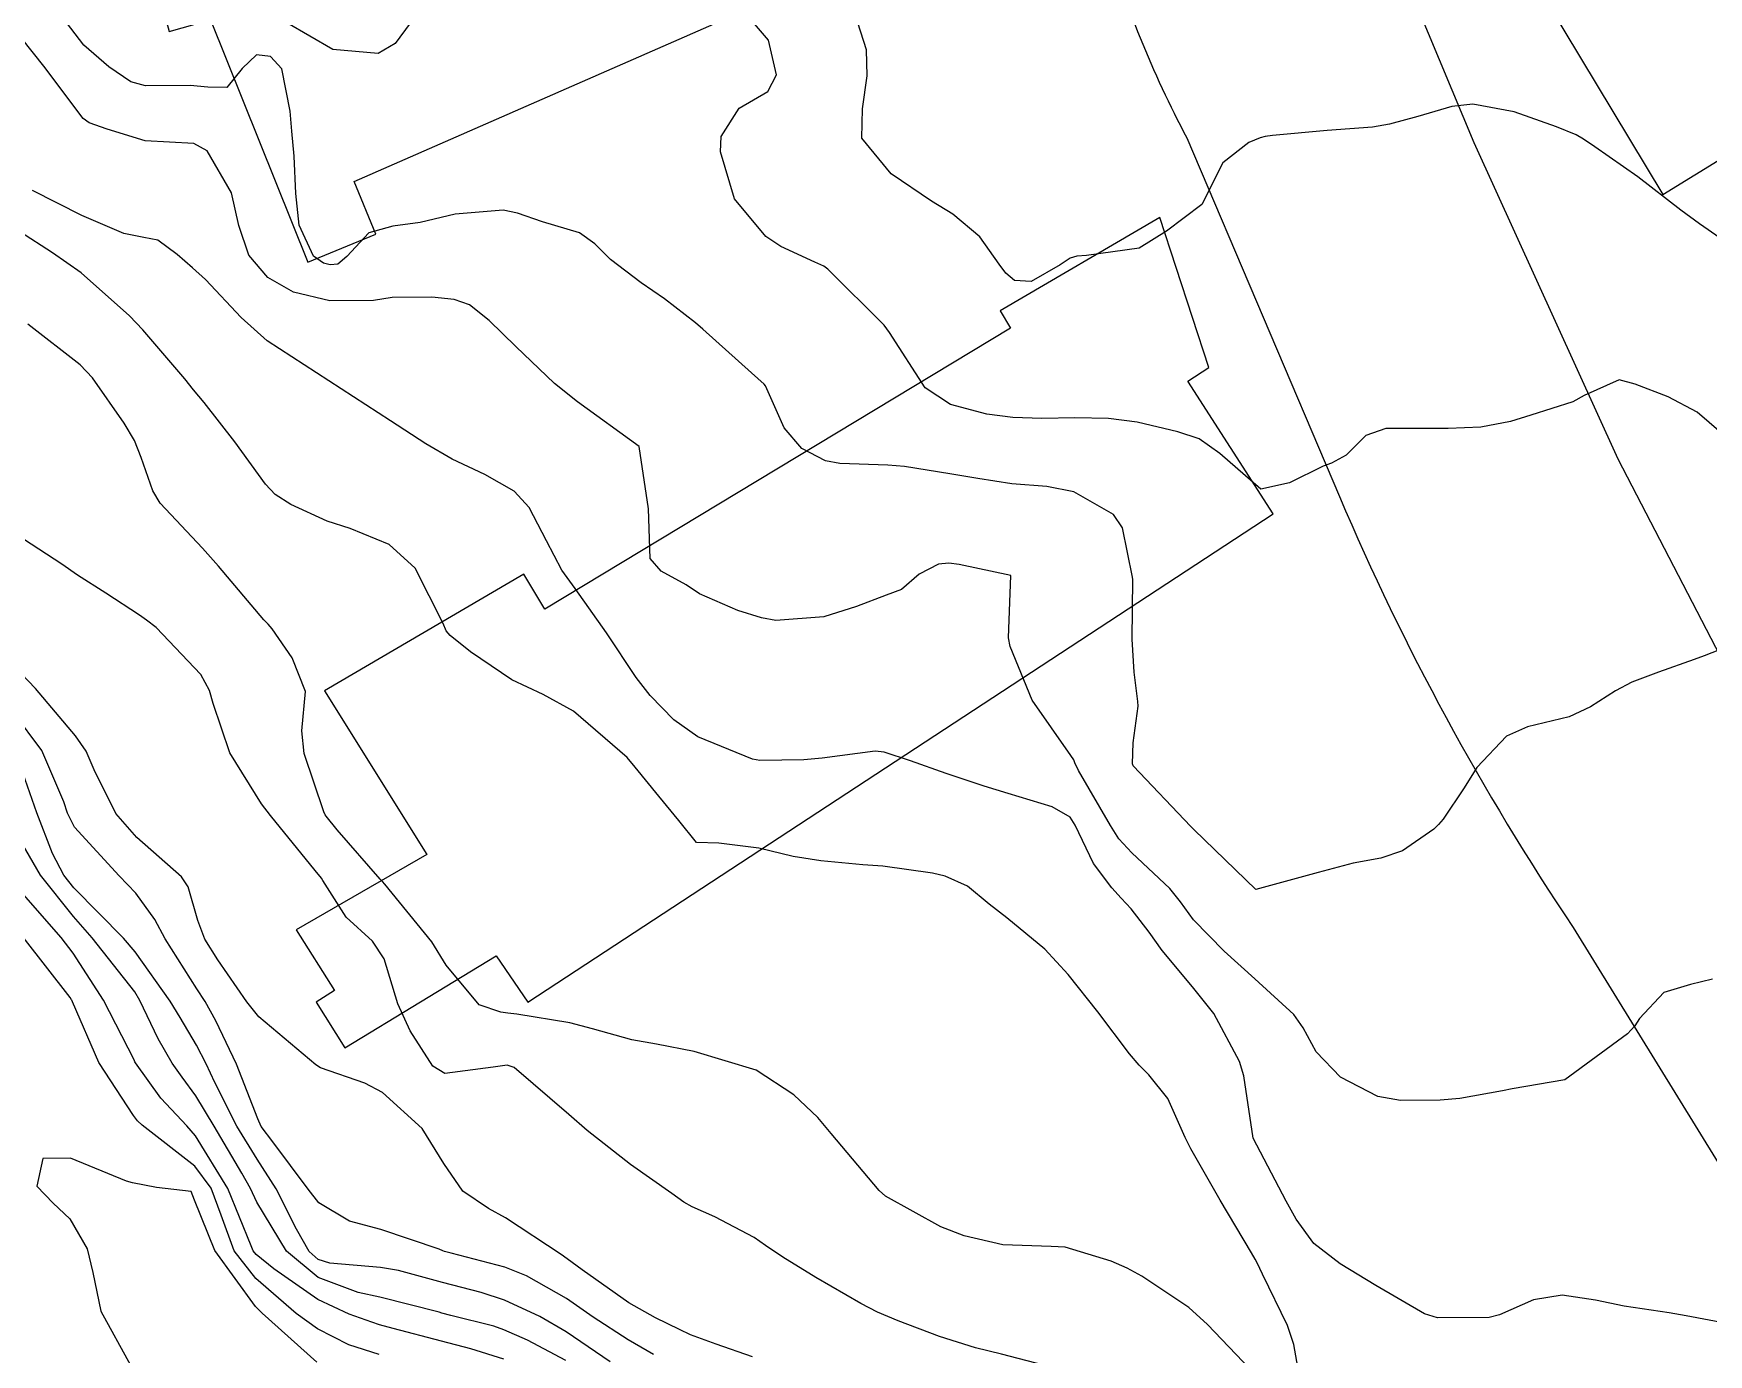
# Model space of a CAD drawing. Header units: metres. Extents: x 298520 to 308411, y 7433745 to 7450750.
# Drawn here: x 302046.2 to 302100.1, y 7441635.2 to 7441677.6 of the extents above; entities that cross this region are included whole.
import ezdxf

# ---------------------------------------------------------------- set-up
doc = ezdxf.new("R2010")
doc.units = ezdxf.units.M
doc.header["$LTSCALE"] = 10
for name, color, linetype in [('Curvas de Nivel 1m', 11, 'Continuous'), ('Curvas de Nivel 5m', 15, 'Continuous'), ('Edificações', 30, 'Continuous'), ('Vias Primárias', 230, 'Continuous')]:
    doc.layers.add(name, color=color, linetype=linetype)

msp = doc.modelspace()

# ---------------------------------------------------------------- linework, layer by layer
at = {"layer": 'Curvas de Nivel 1m', "flags": 128}
for points, elevation in [([(302101.496, 7441663.932), (302099.718, 7441665.457), (302098.784, 7441665.959), (302097.729, 7441666.356), (302097.208, 7441666.501), (302096.086, 7441665.995), (302095.721, 7441665.796), (302094.369, 7441665.361), (302093.714, 7441665.164), (302092.764, 7441664.978), (302091.712, 7441664.939), (302090.595, 7441664.94), (302089.712, 7441664.932), (302089.071, 7441664.714), (302088.437, 7441664.083), (302087.963, 7441663.823), (302087.697, 7441663.721), (302086.61, 7441663.185), (302085.686, 7441662.988), (302084.37, 7441664.133), (302083.708, 7441664.609), (302083.024, 7441664.833), (302081.713, 7441665.138), (302080.797, 7441665.257), (302079.714, 7441665.283), (302078.654, 7441665.26), (302077.714, 7441665.286), (302076.885, 7441665.393), (302075.718, 7441665.705), (302074.895, 7441666.248), (302073.749, 7441668.018), (302073.581, 7441668.262), (302071.771, 7441670.054), (302071.642, 7441670.153), (302071.353, 7441670.286), (302070.26, 7441670.785), (302069.781, 7441671.104), (302068.768, 7441672.32), (302068.315, 7441673.826), (302068.345, 7441674.325), (302068.916, 7441675.235), (302069.838, 7441675.771), (302070.12, 7441676.306), (302069.86, 7441677.422), (302069.093, 7441678.318)], 741), ([(302101.119, 7441670.597), (302099.789, 7441671.517), (302099.193, 7441671.956), (302097.809, 7441673.022), (302096.431, 7441673.991), (302096.068, 7441674.239), (302095.827, 7441674.377), (302095.2, 7441674.635), (302093.834, 7441675.12), (302092.507, 7441675.363), (302091.835, 7441675.29), (302090.743, 7441674.967), (302089.829, 7441674.715), (302089.278, 7441674.626), (302087.827, 7441674.515), (302086.064, 7441674.355), (302085.825, 7441674.325), (302085.665, 7441674.281), (302085.309, 7441674.125), (302084.471, 7441673.476), (302083.793, 7441672.14), (302082.657, 7441671.278), (302081.779, 7441670.734), (302080.088, 7441670.498), (302079.776, 7441670.479), (302079.56, 7441670.407), (302079.244, 7441670.195), (302078.309, 7441669.664), (302077.768, 7441669.696), (302077.488, 7441669.932), (302077.279, 7441670.217), (302076.655, 7441671.1), (302075.789, 7441671.826), (302075.103, 7441672.247), (302073.806, 7441673.124), (302072.858, 7441674.27), (302072.885, 7441675.217), (302073.038, 7441676.268), (302073.018, 7441677.106), (302072.641, 7441678.272)], 742), ([(302058.341, 7441677.97), (302057.856, 7441677.308), (302057.318, 7441676.988), (302055.853, 7441677.122), (302054.379, 7441677.979)], 741), ([(302100.209, 7441647.237), (302099.5, 7441647.061), (302098.645, 7441646.809), (302097.865, 7441645.966), (302097.711, 7441645.737), (302097.478, 7441645.477), (302095.463, 7441644), (302093.769, 7441643.706), (302093.457, 7441643.647), (302092.09, 7441643.403), (302091.452, 7441643.346), (302090.183, 7441643.331), (302089.454, 7441643.461), (302088.247, 7441644.082), (302087.471, 7441644.894), (302087.056, 7441645.673), (302086.751, 7441646.101), (302085.5, 7441647.249), (302084.513, 7441648.13), (302083.523, 7441649.14), (302083.105, 7441649.722), (302082.765, 7441650.148), (302081.544, 7441651.294), (302081.125, 7441651.743), (302080.855, 7441652.17), (302079.827, 7441653.938), (302079.711, 7441654.188), (302079.679, 7441654.283), (302079.585, 7441654.428), (302078.338, 7441656.203), (302077.629, 7441657.924), (302077.574, 7441658.211), (302077.653, 7441660.21), (302075.991, 7441660.569), (302075.657, 7441660.608), (302075.33, 7441660.57), (302074.705, 7441660.249), (302074.14, 7441659.763), (302073.646, 7441659.574), (302072.693, 7441659.219), (302071.639, 7441658.877), (302070.103, 7441658.769), (302069.638, 7441658.849), (302068.875, 7441659.084), (302067.646, 7441659.624), (302067.22, 7441659.908), (302066.408, 7441660.349), (302066.061, 7441660.758), (302066.004, 7441662.355), (302065.703, 7441664.36), (302063.717, 7441665.791), (302062.98, 7441666.387), (302061.74, 7441667.567), (302060.879, 7441668.413), (302060.247, 7441668.912), (302059.759, 7441669.086), (302059.036, 7441669.161), (302057.76, 7441669.148), (302057.16, 7441669.055), (302055.759, 7441669.038), (302054.593, 7441669.319), (302053.766, 7441669.793), (302053.159, 7441670.506), (302052.834, 7441671.458), (302052.602, 7441672.512), (302051.813, 7441673.865), (302051.391, 7441674.099), (302049.819, 7441674.181), (302048.601, 7441674.562), (302048.021, 7441674.764), (302047.826, 7441674.903), (302046.562, 7441676.583), (302045.856, 7441677.468)], 739), ([(302101.24, 7441636.056), (302099.37, 7441636.417), (302098.82, 7441636.506), (302097.374, 7441636.722), (302096.448, 7441636.913), (302095.379, 7441637.074), (302094.458, 7441636.928), (302093.369, 7441636.449), (302093.035, 7441636.358), (302091.367, 7441636.346), (302090.949, 7441636.474), (302089.383, 7441637.392), (302088.239, 7441638.082), (302087.399, 7441638.74), (302086.825, 7441639.517), (302086.506, 7441640.104), (302085.443, 7441642.12), (302085.145, 7441644.123), (302085, 7441644.593), (302084.176, 7441646.133), (302083.496, 7441646.988), (302082.521, 7441648.155), (302082.106, 7441648.749), (302081.526, 7441649.493), (302081.204, 7441649.84), (302080.896, 7441650.17), (302080.311, 7441650.949), (302079.726, 7441652.187), (302079.557, 7441652.441), (302078.985, 7441652.773), (302077.573, 7441653.207), (302076.794, 7441653.44), (302075.579, 7441653.846), (302074.431, 7441654.252), (302073.586, 7441654.527), (302073.29, 7441654.559), (302071.583, 7441654.337), (302071, 7441654.289), (302069.582, 7441654.268), (302069.347, 7441654.312), (302067.59, 7441655.028), (302066.82, 7441655.566), (302066.062, 7441656.353), (302065.612, 7441656.937), (302064.654, 7441658.37), (302063.647, 7441659.788), (302063.223, 7441660.384), (302062.728, 7441661.329), (302062.172, 7441662.395), (302061.688, 7441662.919), (302060.739, 7441663.46), (302059.698, 7441663.947), (302058.846, 7441664.439), (302057.71, 7441665.186), (302055.723, 7441666.47), (302053.742, 7441667.757), (302052.913, 7441668.508), (302051.765, 7441669.721), (302051.345, 7441670.103), (302050.854, 7441670.534), (302050.225, 7441670.991), (302049.781, 7441671.071), (302049.135, 7441671.204), (302047.791, 7441671.778), (302046.206, 7441672.586)], 738), ([(302086.999, 7441634.095), (302086.75, 7441635.492), (302086.545, 7441636.102), (302085.746, 7441637.756), (302085.573, 7441638.117), (302085.513, 7441638.237), (302085.396, 7441638.436), (302084.382, 7441640.13), (302083.438, 7441641.785), (302083.257, 7441642.143), (302082.699, 7441643.395), (302082.089, 7441644.161), (302081.774, 7441644.473), (302081.47, 7441644.84), (302080.454, 7441646.18), (302079.501, 7441647.388), (302078.747, 7441648.198), (302077.523, 7441649.202), (302076.959, 7441649.65), (302076.256, 7441650.229), (302075.538, 7441650.549), (302075.14, 7441650.643), (302073.542, 7441650.864), (302072.897, 7441650.912), (302071.544, 7441651.04), (302070.66, 7441651.179), (302069.55, 7441651.445), (302068.264, 7441651.611), (302067.552, 7441651.629), (302066.976, 7441652.339), (302066.342, 7441653.12), (302065.58, 7441654.05), (302065.319, 7441654.363), (302063.598, 7441655.848), (302062.613, 7441656.39), (302061.61, 7441656.857), (302060.285, 7441657.758), (302059.631, 7441658.278), (302059.5, 7441658.431), (302059.4, 7441658.668), (302058.502, 7441660.442), (302057.664, 7441661.207), (302056.416, 7441661.718), (302055.675, 7441661.954), (302054.502, 7441662.488), (302054.003, 7441662.812), (302053.689, 7441663.146), (302052.703, 7441664.51), (302051.715, 7441665.774), (302051.377, 7441666.182), (302051.094, 7441666.529), (302049.746, 7441668.108), (302049.316, 7441668.554), (302047.767, 7441669.942), (302046.841, 7441670.579), (302045.783, 7441671.272)], 737), ([(302085.349, 7441634.697), (302083.971, 7441636.134), (302083.371, 7441636.685), (302081.863, 7441637.685), (302081.389, 7441637.94), (302080.876, 7441638.175), (302079.397, 7441638.623), (302078.946, 7441638.646), (302077.398, 7441638.699), (302076.157, 7441638.985), (302075.403, 7441639.269), (302073.628, 7441640.258), (302073.416, 7441640.437), (302071.877, 7441642.276), (302071.448, 7441642.783), (302070.679, 7441643.515), (302069.463, 7441644.31), (302067.469, 7441644.908), (302066.264, 7441645.142), (302065.472, 7441645.28), (302064.205, 7441645.643), (302063.477, 7441645.836), (302061.771, 7441646.106), (302061.48, 7441646.142), (302061.255, 7441646.177), (302060.562, 7441646.414), (302059.502, 7441647.683), (302059.035, 7441648.435), (302057.531, 7441650.291), (302057.452, 7441650.371), (302057.382, 7441650.452), (302055.997, 7441652.033), (302055.637, 7441652.479), (302055.606, 7441652.522), (302055.564, 7441652.613), (302054.93, 7441654.487), (302054.864, 7441655.213), (302054.981, 7441656.486), (302054.544, 7441657.566), (302053.905, 7441658.497), (302053.778, 7441658.642), (302053.636, 7441658.79), (302052.178, 7441660.515), (302051.662, 7441661.092), (302050.307, 7441662.541), (302050.074, 7441662.931), (302049.697, 7441664.001), (302049.476, 7441664.552), (302049.152, 7441665.112), (302048.127, 7441666.566), (302047.729, 7441666.984), (302046.05, 7441668.285)], 736), ([(302069.351, 7441635.099), (302068.176, 7441635.501), (302067.358, 7441635.803), (302067, 7441635.976), (302066.229, 7441636.347), (302065.37, 7441636.836), (302063.874, 7441637.887), (302063.391, 7441638.24), (302063.196, 7441638.382), (302061.405, 7441639.567), (302060.864, 7441639.865), (302060.031, 7441640.421), (302059.426, 7441641.307), (302058.732, 7441642.437), (302057.454, 7441643.593), (302056.886, 7441643.888), (302055.462, 7441644.383), (302055.311, 7441644.482), (302053.478, 7441646.021), (302053.093, 7441646.504), (302052.164, 7441647.853), (302051.737, 7441648.518), (302051.519, 7441649.126), (302051.203, 7441650.198), (302050.987, 7441650.528), (302049.551, 7441651.784), (302048.883, 7441652.557), (302048.179, 7441653.961), (302047.926, 7441654.567), (302047.588, 7441655.058), (302046.298, 7441656.583), (302045.614, 7441657.301)], 734), ([(302066.169, 7441635.166), (302065.356, 7441635.646), (302064.231, 7441636.371), (302063.372, 7441636.97), (302062.081, 7441637.694), (302061.387, 7441637.974), (302059.66, 7441638.426), (302059.451, 7441638.486), (302059.394, 7441638.507), (302059.274, 7441638.551), (302057.4, 7441639.19), (302056.396, 7441639.458), (302055.409, 7441640.047), (302055.06, 7441640.484), (302053.927, 7441642.004), (302053.557, 7441642.499), (302053.445, 7441642.748), (302052.76, 7441644.507), (302052.098, 7441645.893), (302051.751, 7441646.517), (302051.489, 7441646.921), (302050.463, 7441648.536), (302050.131, 7441649.153), (302049.527, 7441650.003), (302048.985, 7441650.555), (302047.556, 7441652.122), (302047.328, 7441652.572), (302047.204, 7441652.937), (302046.499, 7441654.581), (302045.595, 7441655.805)], 733), ([(302064.777, 7441634.938), (302063.358, 7441635.901), (302062.511, 7441636.389), (302061.371, 7441636.915), (302060.626, 7441637.159), (302059.379, 7441637.482), (302057.962, 7441637.867), (302057.386, 7441637.971), (302055.761, 7441638.101), (302055.389, 7441638.224), (302055.093, 7441638.483), (302054.683, 7441639.204), (302054.039, 7441640.494), (302053.427, 7441641.449), (302052.771, 7441642.507), (302052.062, 7441643.909), (302051.783, 7441644.517), (302051.469, 7441645.111), (302050.952, 7441646.002), (302050.626, 7441646.533), (302049.506, 7441648.116), (302049.126, 7441648.554), (302047.529, 7441650.173), (302047.21, 7441650.573), (302046.846, 7441651.274), (302046.345, 7441652.582), (302045.66, 7441654.511)], 732), ([(302063.349, 7441634.977), (302062.118, 7441635.63), (302061.359, 7441635.967), (302061.03, 7441636.076), (302059.646, 7441636.426), (302059.364, 7441636.498), (302059.27, 7441636.526), (302057.371, 7441637.014), (302056.675, 7441637.159), (302055.38, 7441637.646), (302054.363, 7441638.49), (302053.409, 7441640.071), (302053.207, 7441640.502), (302052.929, 7441640.996), (302052.036, 7441642.514), (302051.453, 7441643.48), (302051.015, 7441644.083), (302050.687, 7441644.532), (302050.245, 7441645.313), (302049.652, 7441646.547), (302049.487, 7441646.823), (302048.122, 7441648.564), (302047.52, 7441649.247), (302046.46, 7441650.581), (302045.556, 7441652.133)], 731), ([(302057.35, 7441635.169), (302056.373, 7441635.485), (302055.358, 7441635.99), (302054.675, 7441636.487), (302053.38, 7441637.614), (302052.686, 7441638.507), (302052.264, 7441639.652), (302051.941, 7441640.515), (302051.423, 7441641.22), (302049.727, 7441642.546), (302049.579, 7441642.683), (302049.446, 7441642.851), (302048.329, 7441644.561), (302047.482, 7441646.51), (302047.467, 7441646.555), (302047.456, 7441646.57), (302047.407, 7441646.648), (302045.897, 7441648.586)], 729), ([(302055.347, 7441634.923), (302053.579, 7441636.498), (302053.366, 7441636.71), (302052.058, 7441638.513), (302051.409, 7441640.136), (302051.304, 7441640.414), (302050.185, 7441640.538), (302049.415, 7441640.686), (302049.226, 7441640.742), (302047.427, 7441641.485), (302046.534, 7441641.475), (302046.338, 7441640.586), (302046.868, 7441640.038), (302047.403, 7441639.532), (302047.959, 7441638.564), (302048.141, 7441637.803), (302048.399, 7441636.56), (302049.346, 7441634.825)], 728)]:
    msp.add_lwpolyline(points, dxfattribs=dict(at, elevation=elevation))
at = {"layer": 'Curvas de Nivel 5m', "flags": 128}
for points, elevation in [([(302100.742, 7441657.939), (302099.948, 7441657.627), (302099.626, 7441657.506), (302098.477, 7441657.105), (302097.615, 7441656.781), (302097.088, 7441656.501), (302096.291, 7441655.99), (302095.6, 7441655.666), (302094.262, 7441655.348), (302093.593, 7441655.044), (302092.635, 7441654.034), (302092.224, 7441653.389), (302091.558, 7441652.377), (302091.405, 7441652.202), (302091.251, 7441652.053), (302090.249, 7441651.36), (302089.544, 7441651.129), (302088.658, 7441650.963), (302087.539, 7441650.668), (302085.533, 7441650.12), (302083.552, 7441652.034), (302083.441, 7441652.141), (302081.582, 7441654.096), (302081.564, 7441654.16), (302081.59, 7441654.832), (302081.746, 7441656.014), (302081.736, 7441656.159), (302081.617, 7441657.102), (302081.559, 7441658.161), (302081.578, 7441660.087), (302081.569, 7441660.161), (302081.247, 7441661.745), (302080.949, 7441662.171), (302079.684, 7441662.905), (302078.812, 7441663.072), (302077.687, 7441663.157), (302076.589, 7441663.327), (302075.692, 7441663.484), (302074.236, 7441663.713), (302073.695, 7441663.76), (302072.157, 7441663.814), (302071.697, 7441663.902), (302070.934, 7441664.292), (302070.365, 7441664.955), (302069.761, 7441666.309), (302069.724, 7441666.36), (302069.321, 7441666.722), (302067.75, 7441668.129), (302067.521, 7441668.333), (302066.517, 7441669.105), (302065.766, 7441669.619), (302064.788, 7441670.37), (302064.276, 7441670.87), (302063.781, 7441671.222), (302062.598, 7441671.579), (302061.788, 7441671.86), (302061.337, 7441671.956), (302059.787, 7441671.824), (302058.664, 7441671.561), (302057.783, 7441671.439), (302057.017, 7441671.222), (302056.306, 7441670.465), (302056.019, 7441670.219), (302055.77, 7441670.193), (302055.551, 7441670.254), (302055.234, 7441670.478), (302054.773, 7441671.475), (302054.664, 7441672.487), (302054.612, 7441673.687), (302054.537, 7441674.489), (302054.48, 7441675.141), (302054.213, 7441676.494), (302053.849, 7441676.899), (302053.403, 7441676.952), (302052.939, 7441676.509), (302052.453, 7441675.898), (302051.837, 7441675.905), (302051.269, 7441675.96), (302049.837, 7441675.951), (302049.36, 7441676.077), (302048.657, 7441676.562), (302047.853, 7441677.26), (302046.847, 7441678.58)], 740), ([(302078.714, 7441634.831), (302077.353, 7441635.184), (302076.513, 7441635.381), (302075.358, 7441635.753), (302074.034, 7441636.253), (302073.367, 7441636.53), (302072.828, 7441636.808), (302071.383, 7441637.648), (302070.321, 7441638.296), (302069.771, 7441638.678), (302069.399, 7441638.928), (302068.139, 7441639.59), (302067.409, 7441639.914), (302067.144, 7441640.067), (302066.756, 7441640.34), (302065.427, 7441641.274), (302064.038, 7441642.374), (302063.448, 7441642.88), (302061.69, 7441644.398), (302061.464, 7441644.469), (302061.01, 7441644.407), (302059.461, 7441644.205), (302059.074, 7441644.434), (302058.339, 7441645.577), (302057.941, 7441646.445), (302057.505, 7441647.893), (302057.127, 7441648.456), (302056.285, 7441649.233), (302055.532, 7441650.403), (302055.494, 7441650.48), (302055.287, 7441650.733), (302053.857, 7441652.497), (302053.567, 7441652.876), (302052.548, 7441654.51), (302052.013, 7441656.101), (302051.895, 7441656.517), (302051.611, 7441657.027), (302050.177, 7441658.542), (302049.865, 7441658.777), (302049.637, 7441658.933), (302048.558, 7441659.646), (302047.649, 7441660.219), (302047.139, 7441660.575), (302045.667, 7441661.538)], 735), ([(302061.349, 7441635.017), (302060.291, 7441635.355), (302059.355, 7441635.601), (302057.793, 7441636.011), (302057.36, 7441636.124), (302057.112, 7441636.205), (302056.382, 7441636.465), (302055.37, 7441636.941), (302053.957, 7441637.922), (302053.391, 7441638.387), (302053.3, 7441638.501), (302053.234, 7441638.662), (302052.481, 7441640.509), (302051.438, 7441642.202), (302051.163, 7441642.524), (302050.328, 7441643.413), (302049.511, 7441644.549), (302049.494, 7441644.58), (302049.464, 7441644.645), (302048.485, 7441646.56), (302047.505, 7441648.075), (302047.117, 7441648.574), (302045.531, 7441650.39)], 730)]:
    msp.add_lwpolyline(points, dxfattribs=dict(at, elevation=elevation))
at = {"layer": 'Edificações'}
msp.add_lwpolyline([(302100.116, 7441694.269), (302098.514, 7441693.435), (302097.71, 7441694.981), (302093.105, 7441692.892), (302094.105, 7441690.795), (302092.539, 7441689.862), (302094.874, 7441685.91), (302095.163, 7441685.421), (302093.89, 7441684.668), (302096.354, 7441680.808), (302094.36, 7441679.535), (302098.615, 7441672.463), (302119.247, 7441685.15)], dxfattribs=at)
for points in [[(302049.056, 7441683.281), (302050.597, 7441677.703), (302051.919, 7441678.069), (302055.051, 7441670.278), (302057.241, 7441671.18), (302056.543, 7441672.876), (302078.049, 7441682.303), (302075.612, 7441685.889), (302070.301, 7441683.574), (302068.023, 7441689.327), (302060.673, 7441686.152), (302061.921, 7441683.262), (302057.66, 7441683.631), (302056.923, 7441683.139), (302056.599, 7441683.624), (302055.453, 7441683.144), (302053.443, 7441683.666), (302052.722, 7441683.345), (302052.086, 7441684.771)], [(302054.673, 7441648.826), (302055.909, 7441646.871), (302055.315, 7441646.495), (302056.242, 7441645.03), (302061.105, 7441647.985), (302062.127, 7441646.495), (302086.091, 7441662.198), (302083.346, 7441666.456), (302084.022, 7441666.892), (302082.449, 7441671.715), (302077.313, 7441668.719), (302077.639, 7441668.16), (302062.674, 7441659.133), (302061.999, 7441660.252), (302055.584, 7441656.506), (302058.883, 7441651.242)]]:
    msp.add_lwpolyline(points, close=True, dxfattribs=at)
at = {"layer": 'Vias Primárias'}
for points in [[(302033.52, 7441743.005), (302038.521, 7441726.485), (302042.383, 7441713.863, 0.059547), (302044.481, 7441709.113, 0.102283), (302050.264, 7441702.762, 0.033321), (302056.782, 7441698.661, 0.019833), (302062.44, 7441695.89, -0.013906), (302072.938, 7441690.903, -0.162606), (302079.177, 7441684.56, -0.041135), (302080.632, 7441680.836, 0.048682), (302083.308, 7441674.279), (302088.22, 7441662.746, 0.047328), (302095.736, 7441648.896), (302103.745, 7441635.893, 0.045681)], [(302102.705, 7441697.916, 0.053199), (302093.815, 7441696.69, 0.16437), (302089.6, 7441693.993, 0.188656), (302087.943, 7441688.689, 0.061697), (302089.25, 7441682.013), (302092.542, 7441674.134), (302097.166, 7441663.961), (302101.501, 7441655.61)]]:
    msp.add_lwpolyline(points, format="xyb", dxfattribs=at)

doc.saveas('drawing.dxf')
